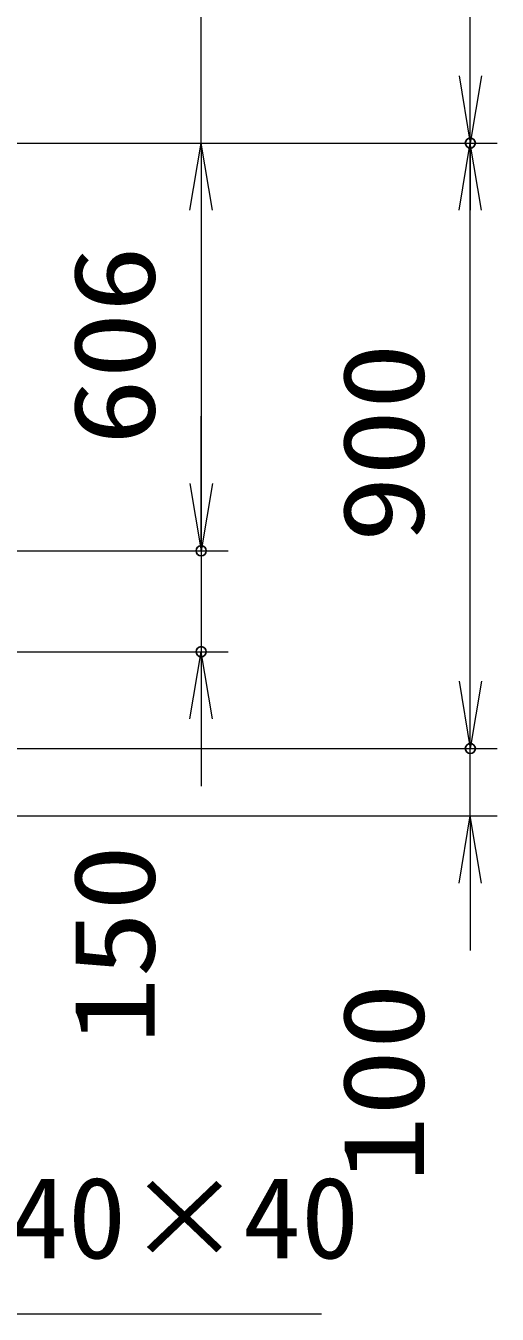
# Model space of a CAD drawing. Units: millimetres at full size. Extents: x -11880 to 11880, y -8400 to 8400.
# Drawn here: x 6475 to 7176, y -2594 to -679 of the extents above; entities that cross this region are included whole.
import ezdxf
from ezdxf.enums import TextEntityAlignment as Align

# ---------------------------------------------------------------- set-up
doc = ezdxf.new("R2010")
doc.units = ezdxf.units.MM
doc.header["$LTSCALE"] = 30
doc.header["$PDMODE"] = 32
doc.header["$PDSIZE"] = 15
doc.layers.add('0-2_0', color=7, linetype='Continuous', lineweight=18)
doc.layers.add('0-3_寸法線', color=4, linetype='Continuous', lineweight=18)
doc.layers.add('0-4_Defpoints', color=7, linetype='Continuous')
doc.styles.add('ＭＳ ゴシック', font='')
doc.styles.get('ＭＳ ゴシック').set_extended_font_data('MS Gothic')

# ---------------------------------------------------------------- blocks, each defined once
blk = doc.blocks.new('_Open')
at = {"layer": '0-2_0', "color": 4}
blk.add_line((-30, 5), (0, 0), dxfattribs=at)
blk.add_lwpolyline([(-30, -5), (0, 0), (-30, 0)], dxfattribs=at)
blk = doc.blocks.new('S47')
at = {"layer": '0-3_寸法線'}
blk.add_lwpolyline([(11280192.6, 80232718.7), (11236536.6, 80232718.7), (11217056.1, 80281064.2), (11215934.9, 80283846.8)], dxfattribs=at)
at = {"layer": '0-3_寸法線', "color": 254, "style": 'ＭＳ ゴシック', "width": 1.05}
blk.add_text('SS400 L5×40×40', height=3637, dxfattribs=at).set_placement((11240304.6, 80234119.3), align=Align.BOTTOM_LEFT)

msp = doc.modelspace()

# ---------------------------------------------------------------- linework, layer by layer
at = {"layer": '0-3_寸法線'}
for p, q in [((7136.1, -853.37), (7136.1, 1146.63)), ((6736.1, -853.37), (6736.1, -653.37)), ((5078.88, -853.37), (6776.1, -853.37)), ((5078.88, -853.37), (6776.1, -853.37)), ((5178.88, -853.37), (7176.1, -853.37)), ((5178.88, -853.37), (7176.1, -853.37)), ((6736.1, -853.37), (6736.1, -1459.37)), ((7136.1, -1753.37), (7136.1, -853.37)), ((6736.1, -953.37), (6736.1, -1053.37)), ((6736.1, -1359.37), (6736.1, -1259.37)), ((4828.88, -1459.37), (6776.1, -1459.37)), ((4828.88, -1459.37), (6776.1, -1459.37)), ((6736.1, -1459.37), (6736.1, -1609.37)), ((7136.1, -1653.37), (7136.1, -1553.37)), ((4828.88, -1609.37), (6776.1, -1609.37)), ((6736.1, -1709.37), (6736.1, -1809.37)), ((5228.88, -1753.37), (7176.1, -1753.37)), ((5303.88, -1753.37), (7176.1, -1753.37)), ((7136.1, -1853.37), (7136.1, -1753.37)), ((5228.88, -1853.37), (7176.1, -1853.37)), ((7136.1, -1953.37), (7136.1, -2053.37))]:
    msp.add_line(p, q, dxfattribs=at)
at = {"layer": '0-4_Defpoints'}
for p in [(7136.1, -853.37), (6736.1, -1459.37), (6736.1, -1609.37), (7136.1, -1753.37)]:
    msp.add_point(p, dxfattribs=at)

# ---------------------------------------------------------------- block references
at = {"layer": '0-3_寸法線', "xscale": 3.333333, "yscale": 3.333333}
for p, rotation in [((7136.1, -853.37), 270), ((6736.1, -853.37), 90), ((6736.1, -853.37), 90), ((7136.1, -853.37), 90), ((6736.1, -1459.37), 270), ((6736.1, -1459.37), 270), ((6736.1, -1609.37), 90), ((7136.1, -1753.37), 270), ((7136.1, -1753.37), 270), ((7136.1, -1853.37), 90)]:
    msp.add_blockref('_Open', p, dxfattribs=dict(at, rotation=rotation))
at = {"layer": '0-3_寸法線', "xscale": 0.03333333, "yscale": 0.03333333}
msp.add_blockref('S47', (-369091.3, -2677017.73), dxfattribs=at)

# ---------------------------------------------------------------- texts
at = {"layer": '0-3_寸法線', "color": 254, "style": 'ＭＳ ゴシック', "width": 1.2}
for s, p in [('606', (6703.42, -1302.77)), ('900', (7103.42, -1447.37)), ('150', (6703.42, -2192.86)), ('100', (7103.42, -2398.57))]:
    msp.add_text(s, height=121.2, rotation=90, dxfattribs=at).set_placement(p, align=Align.BOTTOM_LEFT)

doc.saveas('drawing.dxf')
